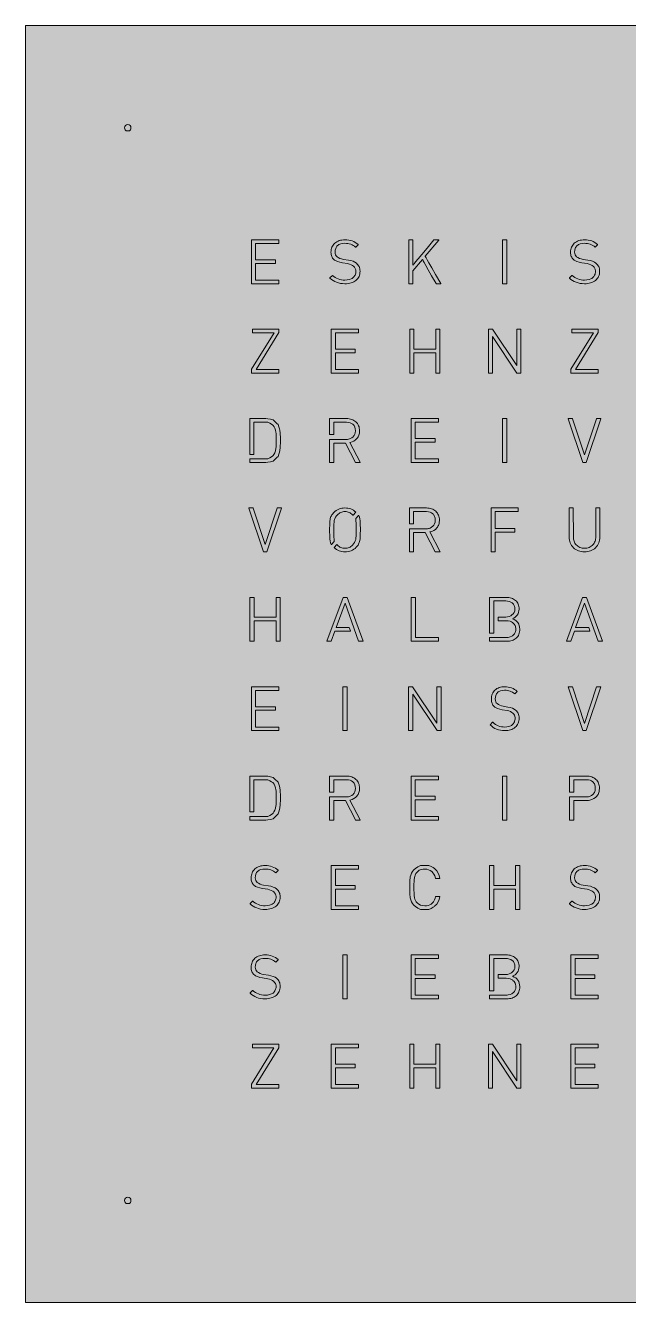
# Model space of a CAD drawing. Header units: inches. Extents: x 0 to 500, y -500 to 0.
# Drawn here: x 0 to 235.9, y -500 to 0 of the extents above; entities that cross this region are included whole.
import ezdxf

# ---------------------------------------------------------------- set-up
doc = ezdxf.new("R2010")
doc.units = ezdxf.units.IN
doc.header["$MEASUREMENT"] = 0
doc.layers.add('Ebene 1', color=7, linetype='Continuous')

msp = doc.modelspace()

# ---------------------------------------------------------------- hatches: boundary and pattern name
at = {"layer": 'Ebene 1'}
h = msp.add_hatch(color=38, dxfattribs=at)
h.dxf.hatch_style = 2
h.paths.add_polyline_path([(0, -500), (500, -500), (500, 0), (0, 0)])

# ---------------------------------------------------------------- linework, layer by layer
at = {"layer": 'Ebene 1', "lineweight": 0}
for points in [[(0, -500), (500, -500), (500, 0), (0, 0), (0, -500)], [(99.04, -101.1), (88.46, -101.1), (88.41, -101.05), (88.41, -83.95), (88.46, -83.9), (99.04, -83.9), (99.09, -83.95), (99.09, -85.27), (99.04, -85.33), (90.03, -85.33), (90.03, -91.66), (90.09, -91.71), (97.73, -91.71), (97.78, -91.77), (97.78, -93.09), (97.73, -93.14), (90.09, -93.14), (90.03, -93.2), (90.03, -99.62), (90.09, -99.67), (99.04, -99.67), (99.09, -99.72), (99.09, -101.05), (99.04, -101.1)], [(130.91, -96.22), (130.88, -96.77), (130.81, -97.29), (130.68, -97.77), (130.5, -98.23), (130.28, -98.67), (130, -99.07), (129.67, -99.44), (129.29, -99.78), (128.87, -100.09), (128.41, -100.36), (127.92, -100.59), (127.4, -100.77), (126.84, -100.92), (126.25, -101.02), (125.62, -101.08), (124.96, -101.1), (124.09, -101.07), (123.25, -100.96), (122.46, -100.79), (121.7, -100.54), (120.99, -100.23), (120.32, -99.84), (119.69, -99.39), (119.11, -98.87), (119.09, -98.83), (119.11, -98.79), (120.07, -97.82), (120.15, -97.82), (120.64, -98.26), (121.18, -98.63), (121.75, -98.95), (122.36, -99.21), (122.99, -99.41), (123.65, -99.56), (124.32, -99.64), (125.01, -99.67), (125.92, -99.62), (126.75, -99.46), (127.48, -99.2), (127.8, -99.02), (128.09, -98.83), (128.35, -98.59), (128.58, -98.33), (128.79, -98.03), (128.96, -97.71), (129.1, -97.37), (129.2, -97.01), (129.26, -96.64), (129.29, -96.27), (129.27, -95.93), (129.22, -95.62), (129.14, -95.34), (129.03, -95.09), (128.73, -94.65), (128.36, -94.26), (127.95, -93.96), (127.42, -93.66), (126.76, -93.4), (126, -93.23), (124, -92.91), (122.95, -92.7), (122.04, -92.42), (121.27, -92.06), (120.94, -91.85), (120.65, -91.61), (120.38, -91.35), (120.16, -91.07), (119.97, -90.75), (119.81, -90.41), (119.69, -90.04), (119.6, -89.65), (119.55, -89.22), (119.53, -88.76), (119.55, -88.22), (119.62, -87.71), (119.74, -87.23), (119.9, -86.77), (120.11, -86.35), (120.36, -85.95), (120.67, -85.57), (121.01, -85.23), (121.4, -84.92), (121.82, -84.65), (122.28, -84.42), (122.76, -84.23), (123.28, -84.09), (123.83, -83.98), (124.42, -83.92), (125.04, -83.9), (125.77, -83.93), (126.48, -84.01), (127.15, -84.16), (127.8, -84.36), (128.42, -84.62), (129.02, -84.94), (129.58, -85.31), (130.12, -85.75), (130.13, -85.78), (130.12, -85.82), (129.22, -86.72), (129.15, -86.72), (128.73, -86.38), (128.26, -86.09), (127.77, -85.84), (127.24, -85.64), (126.7, -85.48), (126.13, -85.37), (125.55, -85.3), (124.96, -85.28), (124.13, -85.33), (123.35, -85.5), (122.99, -85.62), (122.66, -85.77), (122.36, -85.95), (122.09, -86.15), (121.87, -86.39), (121.67, -86.65), (121.5, -86.95), (121.37, -87.27), (121.19, -87.96), (121.13, -88.68), (121.18, -89.27), (121.33, -89.76), (121.58, -90.17), (121.92, -90.53), (122.4, -90.86), (123, -91.16), (123.69, -91.4), (124.43, -91.57), (126.32, -91.86), (127.3, -92.05), (128.15, -92.32), (128.87, -92.66), (129.46, -93.06), (129.8, -93.38), (130.09, -93.7), (130.34, -94.04), (130.54, -94.41), (130.7, -94.8), (130.82, -95.23), (130.88, -95.7), (130.91, -96.22)], [(188.26, -101.1), (186.74, -101.1), (186.69, -101.05), (186.69, -83.95), (186.74, -83.9), (188.26, -83.9), (188.31, -83.95), (188.31, -101.05), (188.26, -101.1)], [(224.66, -96.22), (224.63, -96.77), (224.56, -97.29), (224.43, -97.77), (224.25, -98.23), (224.03, -98.67), (223.75, -99.07), (223.42, -99.44), (223.04, -99.78), (222.62, -100.09), (222.16, -100.36), (221.67, -100.59), (221.15, -100.77), (220.59, -100.92), (220, -101.02), (219.37, -101.08), (218.71, -101.1), (217.84, -101.07), (217, -100.96), (216.21, -100.79), (215.45, -100.54), (214.74, -100.23), (214.07, -99.84), (213.44, -99.39), (212.86, -98.87), (212.84, -98.83), (212.86, -98.79), (213.82, -97.82), (213.9, -97.82), (214.39, -98.26), (214.93, -98.63), (215.5, -98.95), (216.11, -99.21), (216.74, -99.41), (217.4, -99.56), (218.07, -99.64), (218.76, -99.67), (219.67, -99.62), (220.5, -99.46), (221.23, -99.2), (221.55, -99.02), (221.84, -98.83), (222.1, -98.59), (222.33, -98.33), (222.54, -98.03), (222.71, -97.71), (222.85, -97.37), (222.95, -97.01), (223.01, -96.64), (223.04, -96.27), (223.02, -95.93), (222.97, -95.62), (222.89, -95.34), (222.78, -95.09), (222.48, -94.65), (222.11, -94.26), (221.7, -93.96), (221.16, -93.66), (220.51, -93.4), (219.75, -93.23), (217.75, -92.91), (216.7, -92.7), (215.79, -92.42), (215.02, -92.06), (214.69, -91.85), (214.4, -91.61), (214.13, -91.35), (213.91, -91.07), (213.72, -90.75), (213.56, -90.41), (213.44, -90.04), (213.35, -89.65), (213.3, -89.22), (213.28, -88.76), (213.3, -88.22), (213.37, -87.71), (213.49, -87.23), (213.65, -86.77), (213.86, -86.35), (214.11, -85.95), (214.42, -85.57), (214.76, -85.23), (215.15, -84.92), (215.57, -84.65), (216.03, -84.42), (216.51, -84.23), (217.03, -84.09), (217.58, -83.98), (218.17, -83.92), (218.79, -83.9), (219.52, -83.93), (220.23, -84.01), (220.9, -84.16), (221.55, -84.36), (222.17, -84.62), (222.76, -84.94), (223.33, -85.31), (223.87, -85.75), (223.88, -85.78), (223.87, -85.82), (222.97, -86.72), (222.9, -86.72), (222.48, -86.38), (222.01, -86.09), (221.52, -85.84), (220.99, -85.64), (220.45, -85.48), (219.88, -85.37), (219.3, -85.3), (218.71, -85.28), (217.88, -85.33), (217.1, -85.5), (216.74, -85.62), (216.4, -85.77), (216.11, -85.95), (215.84, -86.15), (215.62, -86.39), (215.42, -86.65), (215.25, -86.95), (215.12, -87.27), (214.94, -87.96), (214.88, -88.68), (214.93, -89.27), (215.08, -89.76), (215.33, -90.17), (215.67, -90.53), (216.15, -90.86), (216.75, -91.16), (217.44, -91.4), (218.18, -91.57), (220.07, -91.86), (221.05, -92.05), (221.9, -92.32), (222.62, -92.66), (223.21, -93.06), (223.55, -93.38), (223.84, -93.7), (224.09, -94.04), (224.29, -94.41), (224.45, -94.8), (224.57, -95.23), (224.63, -95.7), (224.66, -96.22)], [(99.04, -136.1), (88.46, -136.1), (88.41, -136.05), (88.41, -134.59), (88.42, -134.56), (97.23, -120.33), (88.8, -120.33), (88.75, -120.27), (88.75, -118.95), (88.8, -118.9), (99.04, -118.9), (99.09, -118.95), (99.09, -120.22), (99.08, -120.24), (90.2, -134.67), (99.04, -134.67), (99.09, -134.72), (99.09, -136.05), (99.04, -136.1)], [(130.29, -136.1), (119.71, -136.1), (119.66, -136.05), (119.66, -118.95), (119.71, -118.9), (130.29, -118.9), (130.34, -118.95), (130.34, -120.28), (130.29, -120.33), (121.28, -120.33), (121.28, -126.66), (121.34, -126.71), (128.98, -126.71), (129.03, -126.77), (129.03, -128.09), (128.98, -128.14), (121.34, -128.14), (121.28, -128.2), (121.28, -134.62), (121.34, -134.67), (130.29, -134.67), (130.34, -134.73), (130.34, -136.05), (130.29, -136.1)], [(162.12, -136.1), (160.6, -136.1), (160.55, -136.05), (160.55, -128.14), (151.95, -128.14), (151.95, -136.05), (151.9, -136.1), (150.38, -136.1), (150.33, -136.05), (150.33, -118.95), (150.38, -118.9), (151.9, -118.9), (151.95, -118.95), (151.95, -126.71), (160.55, -126.71), (160.55, -118.95), (160.6, -118.9), (162.12, -118.9), (162.17, -118.95), (162.17, -136.05), (162.12, -136.1)], [(193.8, -136.1), (192.36, -136.1), (192.31, -136.08), (182.77, -121.77), (182.77, -136.05), (182.71, -136.1), (181.2, -136.1), (181.15, -136.05), (181.15, -118.95), (181.2, -118.9), (182.64, -118.9), (182.69, -118.92), (192.23, -133.18), (192.23, -118.95), (192.28, -118.9), (193.8, -118.9), (193.85, -118.95), (193.85, -136.05), (193.8, -136.1)], [(224.04, -136.1), (213.46, -136.1), (213.41, -136.05), (213.41, -134.59), (213.42, -134.56), (222.23, -120.33), (213.8, -120.33), (213.75, -120.27), (213.75, -118.95), (213.8, -118.9), (224.04, -118.9), (224.09, -118.95), (224.09, -120.22), (224.08, -120.24), (215.2, -134.67), (224.04, -134.67), (224.09, -134.72), (224.09, -136.05), (224.04, -136.1)], [(130.95, -171.1), (129.13, -171.1), (129.08, -171.07), (125.2, -163.49), (125.15, -163.47), (120.68, -163.47), (120.63, -163.52), (120.63, -171.05), (120.57, -171.1), (119.06, -171.1), (119, -171.05), (119, -162.11), (119.06, -162.06), (125.65, -162.06), (126.03, -162.04), (126.39, -161.98), (126.73, -161.88), (127.06, -161.75), (127.64, -161.43), (128.15, -161.04), (128.36, -160.82), (128.55, -160.59), (128.71, -160.33), (128.84, -160.05), (129.02, -159.42), (129.08, -158.71), (129.02, -157.96), (128.84, -157.25), (128.71, -156.93), (128.55, -156.64), (128.35, -156.37), (128.13, -156.15), (127.62, -155.79), (127.04, -155.53), (126.38, -155.38), (125.65, -155.33), (120.68, -155.33), (120.63, -155.38), (120.63, -160.08), (120.57, -160.14), (119.06, -160.14), (119, -160.08), (119, -153.95), (119.06, -153.9), (125.6, -153.9), (126.15, -153.92), (126.68, -153.98), (127.18, -154.08), (127.66, -154.22), (128.1, -154.4), (128.52, -154.63), (128.92, -154.89), (129.28, -155.19), (129.62, -155.53), (129.9, -155.89), (130.15, -156.29), (130.34, -156.71), (130.5, -157.16), (130.61, -157.64), (130.68, -158.15), (130.7, -158.68), (130.63, -159.56), (130.55, -159.97), (130.44, -160.36), (130.3, -160.73), (130.13, -161.08), (129.92, -161.41), (129.68, -161.73), (129.13, -162.28), (128.49, -162.72), (127.77, -163.06), (126.95, -163.3), (130.99, -171.02), (130.99, -171.07), (130.95, -171.1)], [(161.54, -171.1), (150.96, -171.1), (150.91, -171.05), (150.91, -153.95), (150.96, -153.9), (161.54, -153.9), (161.59, -153.95), (161.59, -155.27), (161.54, -155.33), (152.53, -155.33), (152.53, -161.66), (152.59, -161.71), (160.23, -161.71), (160.28, -161.77), (160.28, -163.09), (160.23, -163.14), (152.59, -163.14), (152.53, -163.2), (152.53, -169.62), (152.59, -169.67), (161.54, -169.67), (161.59, -169.73), (161.59, -171.05), (161.54, -171.1)], [(188.26, -171.1), (186.74, -171.1), (186.69, -171.05), (186.69, -153.95), (186.74, -153.9), (188.26, -153.9), (188.31, -153.95), (188.31, -171.05), (188.26, -171.1)], [(225.13, -153.97), (219.4, -171.06), (219.35, -171.1), (218.15, -171.1), (218.1, -171.06), (212.37, -153.97), (212.38, -153.92), (212.42, -153.9), (214.03, -153.9), (214.08, -153.94), (218.75, -168.14), (223.42, -153.94), (223.47, -153.9), (225.08, -153.9), (225.12, -153.92), (225.13, -153.97)], [(100.13, -188.97), (94.4, -206.06), (94.35, -206.1), (93.15, -206.1), (93.1, -206.06), (87.37, -188.97), (87.38, -188.92), (87.42, -188.9), (89.03, -188.9), (89.08, -188.94), (93.75, -203.24), (98.42, -188.94), (98.47, -188.9), (100.08, -188.9), (100.12, -188.92), (100.13, -188.97)], [(119.62, -203.15), (119.66, -203.18), (119.71, -203.17), (120.78, -201.97), (120.79, -201.92), (120.71, -201.21), (120.65, -200.21), (120.61, -197.64), (120.65, -195.26), (120.71, -194.41), (120.8, -193.78), (120.88, -193.47), (120.98, -193.17), (121.28, -192.57), (121.64, -192.02), (122.03, -191.56), (122.34, -191.27), (122.67, -191.02), (123.01, -190.81), (123.37, -190.64), (123.75, -190.5), (124.15, -190.4), (124.57, -190.35), (125, -190.33), (125.43, -190.35), (125.85, -190.4), (126.24, -190.5), (126.62, -190.64), (126.99, -190.81), (127.33, -191.02), (127.66, -191.27), (127.97, -191.56), (128.14, -191.74), (128.18, -191.76), (128.22, -191.74), (129.23, -190.6), (129.23, -190.52), (128.78, -190.14), (128.3, -189.81), (127.81, -189.53), (127.29, -189.3), (126.74, -189.13), (126.18, -189), (125.6, -188.92), (125, -188.9), (124.36, -188.93), (123.75, -189.01), (123.16, -189.15), (122.6, -189.35), (122.06, -189.6), (121.55, -189.91), (121.06, -190.27), (120.6, -190.69), (120.1, -191.27), (119.88, -191.59), (119.69, -191.92), (119.52, -192.26), (119.38, -192.62), (119.27, -193), (119.18, -193.39), (119.09, -194.07), (119.03, -195), (118.98, -197.64), (119.03, -200.25), (119.09, -201.16), (119.18, -201.82), (119.35, -202.5), (119.62, -203.15)], [(162.2, -206.1), (160.38, -206.1), (160.33, -206.07), (156.45, -198.5), (156.4, -198.47), (151.93, -198.47), (151.88, -198.52), (151.88, -206.05), (151.82, -206.1), (150.31, -206.1), (150.25, -206.05), (150.25, -197.11), (150.31, -197.06), (156.89, -197.06), (157.28, -197.04), (157.64, -196.98), (157.98, -196.88), (158.31, -196.75), (158.89, -196.43), (159.4, -196.04), (159.61, -195.82), (159.8, -195.59), (159.96, -195.33), (160.09, -195.05), (160.27, -194.42), (160.33, -193.71), (160.27, -192.96), (160.09, -192.25), (159.96, -191.93), (159.79, -191.64), (159.6, -191.37), (159.38, -191.15), (158.87, -190.79), (158.29, -190.53), (157.63, -190.38), (156.89, -190.33), (151.93, -190.33), (151.88, -190.38), (151.88, -195.08), (151.82, -195.14), (150.31, -195.14), (150.25, -195.08), (150.25, -188.95), (150.31, -188.9), (156.85, -188.9), (157.4, -188.92), (157.93, -188.98), (158.43, -189.08), (158.91, -189.22), (159.35, -189.4), (159.77, -189.63), (160.17, -189.89), (160.53, -190.19), (160.87, -190.53), (161.15, -190.89), (161.4, -191.29), (161.59, -191.71), (161.75, -192.16), (161.86, -192.64), (161.93, -193.15), (161.95, -193.68), (161.88, -194.56), (161.8, -194.97), (161.69, -195.36), (161.55, -195.73), (161.38, -196.08), (161.17, -196.41), (160.93, -196.73), (160.38, -197.28), (159.74, -197.72), (159.02, -198.06), (158.2, -198.3), (162.24, -206.02), (162.24, -206.07), (162.2, -206.1)], [(192.79, -190.33), (183.78, -190.33), (183.78, -196.98), (191.48, -196.98), (191.53, -197.03), (191.53, -198.35), (191.48, -198.41), (183.78, -198.41), (183.78, -206.05), (183.73, -206.1), (182.21, -206.1), (182.16, -206.05), (182.16, -188.95), (182.21, -188.9), (192.79, -188.9), (192.84, -188.95), (192.84, -190.27), (192.79, -190.33)], [(224.76, -200.28), (224.73, -200.9), (224.65, -201.5), (224.52, -202.07), (224.33, -202.61), (224.09, -203.12), (223.8, -203.6), (223.46, -204.05), (223.06, -204.47), (222.62, -204.85), (222.15, -205.18), (221.65, -205.46), (221.13, -205.69), (220.57, -205.87), (219.99, -206), (219.38, -206.07), (218.74, -206.1), (218.11, -206.07), (217.5, -206), (216.92, -205.87), (216.36, -205.69), (215.84, -205.46), (215.35, -205.18), (214.88, -204.85), (214.44, -204.47), (214.05, -204.05), (213.7, -203.6), (213.41, -203.12), (213.18, -202.61), (212.99, -202.07), (212.86, -201.5), (212.78, -200.9), (212.75, -200.28), (212.74, -188.95), (212.76, -188.92), (212.79, -188.9), (214.31, -188.9), (214.36, -188.95), (214.37, -200.13), (214.39, -200.62), (214.45, -201.08), (214.53, -201.53), (214.66, -201.95), (214.82, -202.35), (215.01, -202.72), (215.24, -203.07), (215.51, -203.38), (215.81, -203.66), (216.16, -203.92), (216.53, -204.14), (216.94, -204.32), (217.37, -204.47), (217.81, -204.58), (218.28, -204.65), (218.74, -204.67), (219.21, -204.65), (219.67, -204.58), (220.12, -204.47), (220.55, -204.32), (220.96, -204.14), (221.34, -203.92), (221.68, -203.66), (221.99, -203.38), (222.26, -203.07), (222.49, -202.72), (222.69, -202.35), (222.85, -201.95), (222.98, -201.53), (223.07, -201.08), (223.12, -200.62), (223.14, -200.13), (223.13, -188.95), (223.14, -188.92), (223.18, -188.9), (224.69, -188.9), (224.75, -188.95), (224.76, -200.28)], [(131.02, -197.64), (131, -199.05), (130.97, -200.15), (130.91, -200.98), (130.82, -201.61), (130.73, -202), (130.62, -202.37), (130.48, -202.73), (130.31, -203.08), (130.12, -203.41), (129.9, -203.73), (129.4, -204.31), (128.94, -204.73), (128.45, -205.09), (127.94, -205.4), (127.4, -205.65), (126.84, -205.85), (126.25, -205.99), (125.64, -206.07), (125, -206.1), (124.39, -206.07), (123.81, -206), (123.24, -205.87), (122.69, -205.69), (122.17, -205.46), (121.66, -205.17), (121.19, -204.83), (120.73, -204.44), (121.82, -203.21), (122.03, -203.44), (122.34, -203.73), (122.67, -203.98), (123.01, -204.19), (123.37, -204.36), (123.75, -204.5), (124.15, -204.59), (124.57, -204.65), (125, -204.67), (125.43, -204.65), (125.85, -204.59), (126.24, -204.5), (126.63, -204.36), (126.99, -204.19), (127.33, -203.98), (127.66, -203.73), (127.97, -203.44), (128.36, -202.98), (128.72, -202.43), (129.01, -201.83), (129.12, -201.52), (129.2, -201.22), (129.29, -200.63), (129.35, -199.88), (129.38, -198.9), (129.39, -197.64), (129.35, -194.95), (129.29, -193.84), (129.21, -193.09), (129.22, -193.04), (130.29, -191.83), (130.34, -191.82), (130.38, -191.84), (130.64, -192.49), (130.82, -193.18), (130.91, -193.89), (130.97, -194.89), (131.02, -197.64)], [(99.62, -241.1), (98.1, -241.1), (98.05, -241.05), (98.05, -233.14), (89.45, -233.14), (89.45, -241.05), (89.4, -241.1), (87.88, -241.1), (87.83, -241.05), (87.83, -223.95), (87.88, -223.9), (89.4, -223.9), (89.45, -223.95), (89.45, -231.71), (98.05, -231.71), (98.05, -223.95), (98.1, -223.9), (99.62, -223.9), (99.67, -223.95), (99.67, -241.05), (99.62, -241.1)], [(132.01, -241.1), (130.38, -241.1), (130.33, -241.06), (125.02, -226.21), (121.53, -235.72), (126.64, -235.72), (126.69, -235.75), (127.1, -237.03), (127.09, -237.08), (127.05, -237.1), (121.07, -237.1), (121.02, -237.14), (119.66, -241.06), (119.61, -241.1), (117.99, -241.1), (117.94, -241.08), (117.94, -241.03), (124.23, -223.93), (124.28, -223.9), (125.75, -223.9), (125.8, -223.93), (132.06, -241.03), (132.06, -241.08), (132.01, -241.1)], [(161.51, -241.1), (150.99, -241.1), (150.93, -241.05), (150.93, -223.95), (150.99, -223.9), (152.5, -223.9), (152.56, -223.95), (152.56, -239.67), (161.51, -239.67), (161.56, -239.72), (161.56, -241.05), (161.51, -241.1)], [(193.41, -236.34), (193.38, -236.9), (193.32, -237.42), (193.21, -237.91), (193.06, -238.37), (192.86, -238.79), (192.63, -239.19), (192.34, -239.54), (192.02, -239.87), (191.66, -240.16), (191.26, -240.41), (190.84, -240.62), (190.39, -240.79), (189.91, -240.93), (189.4, -241.02), (188.86, -241.08), (188.28, -241.1), (181.65, -241.1), (181.59, -241.05), (181.59, -239.72), (181.61, -239.69), (181.65, -239.67), (188.12, -239.67), (188.51, -239.65), (188.9, -239.6), (189.65, -239.4), (190.31, -239.1), (190.6, -238.91), (190.85, -238.71), (191.28, -238.22), (191.61, -237.65), (191.73, -237.33), (191.82, -237), (191.87, -236.65), (191.89, -236.29), (191.87, -235.93), (191.8, -235.59), (191.69, -235.26), (191.55, -234.94), (191.19, -234.37), (190.75, -233.89), (190.5, -233.69), (190.22, -233.52), (189.6, -233.26), (188.89, -233.1), (188.12, -233.05), (184.99, -233.05), (184.93, -232.99), (184.93, -231.67), (184.99, -231.62), (187.92, -231.62), (188.64, -231.55), (189.28, -231.37), (189.86, -231.1), (190.36, -230.75), (190.81, -230.32), (191.18, -229.81), (191.32, -229.52), (191.43, -229.21), (191.49, -228.87), (191.52, -228.51), (191.5, -228.15), (191.44, -227.79), (191.35, -227.44), (191.23, -227.11), (191.08, -226.81), (190.9, -226.53), (190.7, -226.28), (190.48, -226.08), (189.96, -225.75), (189.35, -225.52), (188.66, -225.37), (187.92, -225.33), (183.22, -225.33), (183.22, -237.88), (183.2, -237.91), (183.16, -237.93), (181.65, -237.93), (181.59, -237.88), (181.59, -223.95), (181.65, -223.9), (188.07, -223.9), (188.62, -223.92), (189.15, -223.98), (189.65, -224.07), (190.12, -224.21), (190.57, -224.38), (190.98, -224.59), (191.38, -224.84), (191.74, -225.13), (192.07, -225.45), (192.35, -225.8), (192.59, -226.18), (192.79, -226.59), (192.94, -227.02), (193.05, -227.48), (193.12, -227.97), (193.14, -228.49), (193.1, -229.13), (192.96, -229.74), (192.74, -230.31), (192.43, -230.83), (192.05, -231.3), (191.62, -231.69), (191.13, -232.01), (190.6, -232.25), (190.6, -232.26), (191.26, -232.56), (191.83, -232.91), (192.31, -233.32), (192.7, -233.8), (193.01, -234.34), (193.23, -234.95), (193.36, -235.61), (193.41, -236.34)], [(225.76, -241.1), (224.13, -241.1), (224.08, -241.06), (218.77, -226.21), (215.28, -235.72), (220.39, -235.72), (220.44, -235.75), (220.85, -237.03), (220.84, -237.08), (220.8, -237.1), (214.82, -237.1), (214.77, -237.14), (213.41, -241.06), (213.36, -241.1), (211.74, -241.1), (211.69, -241.08), (211.69, -241.03), (217.98, -223.93), (218.03, -223.9), (219.5, -223.9), (219.55, -223.93), (225.81, -241.03), (225.81, -241.08), (225.76, -241.1)], [(99.03, -276.1), (88.46, -276.1), (88.41, -276.05), (88.41, -258.95), (88.46, -258.9), (99.03, -258.9), (99.09, -258.95), (99.09, -260.27), (99.03, -260.33), (90.03, -260.33), (90.03, -266.66), (90.09, -266.71), (97.73, -266.71), (97.78, -266.77), (97.78, -268.09), (97.73, -268.14), (90.09, -268.14), (90.03, -268.2), (90.03, -274.62), (90.09, -274.67), (99.03, -274.67), (99.09, -274.73), (99.09, -276.05), (99.03, -276.1)], [(125.76, -276.1), (124.24, -276.1), (124.19, -276.05), (124.19, -258.95), (124.24, -258.9), (125.76, -258.9), (125.81, -258.95), (125.81, -276.05), (125.76, -276.1)], [(162.55, -276.1), (161.11, -276.1), (161.06, -276.08), (151.52, -261.77), (151.52, -276.05), (151.46, -276.1), (149.95, -276.1), (149.9, -276.05), (149.9, -258.95), (149.95, -258.9), (151.39, -258.9), (151.44, -258.92), (160.98, -273.18), (160.98, -258.95), (161.03, -258.9), (162.55, -258.9), (162.6, -258.95), (162.6, -276.05), (162.55, -276.1)], [(193.14, -271.22), (193.11, -271.77), (193.04, -272.29), (192.92, -272.77), (192.75, -273.23), (192.53, -273.67), (192.27, -274.07), (191.95, -274.44), (191.59, -274.78), (191.19, -275.09), (190.75, -275.36), (190.29, -275.59), (189.79, -275.77), (189.26, -275.92), (188.69, -276.02), (188.1, -276.08), (187.47, -276.1), (186.63, -276.07), (185.83, -275.96), (185.07, -275.79), (184.36, -275.54), (183.68, -275.23), (183.04, -274.84), (182.44, -274.39), (181.88, -273.87), (181.86, -273.83), (181.88, -273.79), (182.8, -272.82), (182.87, -272.82), (183.34, -273.26), (183.85, -273.63), (184.4, -273.95), (184.98, -274.21), (185.58, -274.41), (186.21, -274.56), (186.86, -274.64), (187.51, -274.67), (188.38, -274.62), (189.17, -274.46), (189.87, -274.2), (190.17, -274.02), (190.45, -273.83), (190.7, -273.6), (190.92, -273.33), (191.11, -273.03), (191.28, -272.71), (191.41, -272.37), (191.51, -272.01), (191.57, -271.64), (191.59, -271.27), (191.57, -270.93), (191.52, -270.62), (191.45, -270.34), (191.34, -270.09), (191.06, -269.65), (190.7, -269.26), (190.32, -268.96), (189.8, -268.66), (189.18, -268.4), (188.46, -268.23), (186.54, -267.91), (185.55, -267.7), (184.68, -267.42), (183.95, -267.06), (183.63, -266.85), (183.35, -266.61), (183.1, -266.35), (182.88, -266.07), (182.7, -265.75), (182.55, -265.41), (182.43, -265.04), (182.35, -264.65), (182.3, -264.22), (182.28, -263.76), (182.3, -263.22), (182.37, -262.71), (182.48, -262.23), (182.63, -261.77), (182.83, -261.35), (183.08, -260.95), (183.37, -260.57), (183.7, -260.23), (184.07, -259.92), (184.47, -259.65), (184.9, -259.42), (185.37, -259.23), (185.86, -259.09), (186.39, -258.98), (186.95, -258.92), (187.54, -258.9), (188.23, -258.93), (188.91, -259.02), (189.55, -259.16), (190.17, -259.36), (190.76, -259.62), (191.33, -259.94), (191.87, -260.31), (192.38, -260.75), (192.4, -260.78), (192.38, -260.82), (191.53, -261.72), (191.46, -261.72), (191.06, -261.38), (190.61, -261.09), (190.14, -260.84), (189.64, -260.64), (189.12, -260.48), (188.58, -260.37), (188.03, -260.3), (187.47, -260.28), (186.67, -260.33), (185.92, -260.5), (185.58, -260.62), (185.26, -260.77), (184.98, -260.95), (184.73, -261.15), (184.51, -261.39), (184.32, -261.65), (184.17, -261.95), (184.04, -262.27), (183.86, -262.96), (183.8, -263.68), (183.85, -264.27), (183.99, -264.76), (184.23, -265.17), (184.57, -265.53), (185.02, -265.86), (185.59, -266.16), (186.25, -266.4), (186.96, -266.57), (188.76, -266.86), (189.7, -267.05), (190.51, -267.32), (191.19, -267.66), (191.75, -268.06), (192.08, -268.38), (192.36, -268.7), (192.59, -269.04), (192.79, -269.41), (192.94, -269.8), (193.05, -270.23), (193.11, -270.7), (193.14, -271.22)], [(225.13, -258.97), (219.4, -276.06), (219.35, -276.1), (218.15, -276.1), (218.1, -276.06), (212.37, -258.97), (212.38, -258.92), (212.42, -258.9), (214.03, -258.9), (214.08, -258.94), (218.75, -273.24), (223.42, -258.94), (223.47, -258.9), (225.08, -258.9), (225.12, -258.92), (225.13, -258.97)], [(130.95, -311.1), (129.13, -311.1), (129.08, -311.07), (125.2, -303.49), (125.15, -303.47), (120.68, -303.47), (120.63, -303.52), (120.63, -311.05), (120.57, -311.1), (119.06, -311.1), (119, -311.05), (119, -302.11), (119.06, -302.06), (125.65, -302.06), (126.03, -302.04), (126.39, -301.98), (126.73, -301.88), (127.06, -301.75), (127.64, -301.43), (128.15, -301.04), (128.36, -300.82), (128.55, -300.59), (128.71, -300.33), (128.84, -300.05), (129.02, -299.42), (129.08, -298.71), (129.02, -297.96), (128.84, -297.25), (128.71, -296.93), (128.55, -296.64), (128.35, -296.37), (128.13, -296.15), (127.62, -295.79), (127.04, -295.53), (126.38, -295.38), (125.65, -295.33), (120.68, -295.33), (120.63, -295.38), (120.63, -300.08), (120.57, -300.14), (119.06, -300.14), (119, -300.08), (119, -293.95), (119.06, -293.9), (125.6, -293.9), (126.15, -293.92), (126.68, -293.98), (127.18, -294.08), (127.66, -294.22), (128.1, -294.4), (128.52, -294.63), (128.92, -294.89), (129.28, -295.19), (129.62, -295.53), (129.9, -295.89), (130.15, -296.29), (130.34, -296.71), (130.5, -297.16), (130.61, -297.64), (130.68, -298.15), (130.7, -298.68), (130.63, -299.56), (130.55, -299.97), (130.44, -300.36), (130.3, -300.73), (130.13, -301.08), (129.92, -301.41), (129.68, -301.73), (129.13, -302.28), (128.49, -302.72), (127.77, -303.06), (126.95, -303.3), (130.99, -311.02), (130.99, -311.07), (130.95, -311.1)], [(161.54, -311.1), (150.96, -311.1), (150.91, -311.05), (150.91, -293.95), (150.96, -293.9), (161.54, -293.9), (161.59, -293.95), (161.59, -295.27), (161.54, -295.33), (152.53, -295.33), (152.53, -301.66), (152.59, -301.71), (160.23, -301.71), (160.28, -301.77), (160.28, -303.09), (160.23, -303.14), (152.59, -303.14), (152.53, -303.2), (152.53, -309.62), (152.59, -309.67), (161.54, -309.67), (161.59, -309.73), (161.59, -311.05), (161.54, -311.1)], [(188.26, -311.1), (186.74, -311.1), (186.69, -311.05), (186.69, -293.95), (186.74, -293.9), (188.26, -293.9), (188.31, -293.95), (188.31, -311.05), (188.26, -311.1)], [(220.85, -303.3), (220.26, -303.4), (219.7, -303.45), (219.05, -303.47), (214.58, -303.47), (214.53, -303.52), (214.53, -311.05), (214.47, -311.1), (212.96, -311.1), (212.9, -311.05), (212.9, -302.12), (212.96, -302.06), (219.54, -302.06), (219.93, -302.04), (220.29, -301.98), (220.63, -301.88), (220.95, -301.75), (221.54, -301.43), (222.04, -301.04), (222.26, -300.83), (222.45, -300.59), (222.61, -300.33), (222.74, -300.05), (222.92, -299.42), (222.97, -298.71), (222.92, -297.96), (222.74, -297.25), (222.61, -296.93), (222.44, -296.64), (222.25, -296.38), (222.03, -296.15), (221.52, -295.79), (220.94, -295.53), (220.28, -295.38), (219.54, -295.33), (214.58, -295.33), (214.53, -295.38), (214.53, -300.08), (214.47, -300.14), (212.96, -300.14), (212.9, -300.08), (212.9, -293.95), (212.96, -293.9), (219.5, -293.9), (220.05, -293.92), (220.58, -293.98), (221.08, -294.08), (221.55, -294.22), (222, -294.4), (222.42, -294.63), (222.82, -294.89), (223.18, -295.19), (223.51, -295.53), (223.8, -295.9), (224.04, -296.29), (224.24, -296.71), (224.4, -297.16), (224.51, -297.64), (224.57, -298.15), (224.6, -298.68), (224.53, -299.56), (224.45, -299.97), (224.34, -300.36), (224.2, -300.73), (224.03, -301.08), (223.82, -301.41), (223.58, -301.73), (223.03, -302.28), (222.39, -302.72), (221.67, -303.06), (220.85, -303.3)], [(99.66, -341.22), (99.63, -341.77), (99.56, -342.29), (99.43, -342.77), (99.25, -343.23), (99.03, -343.67), (98.75, -344.07), (98.42, -344.44), (98.04, -344.78), (97.62, -345.09), (97.16, -345.36), (96.67, -345.59), (96.15, -345.77), (95.59, -345.92), (95, -346.02), (94.37, -346.08), (93.71, -346.1), (92.84, -346.07), (92, -345.96), (91.21, -345.79), (90.45, -345.54), (89.74, -345.23), (89.07, -344.84), (88.44, -344.39), (87.86, -343.87), (87.84, -343.83), (87.86, -343.79), (88.82, -342.82), (88.9, -342.82), (89.39, -343.26), (89.93, -343.63), (90.5, -343.95), (91.11, -344.21), (91.74, -344.41), (92.4, -344.56), (93.07, -344.64), (93.76, -344.67), (94.67, -344.62), (95.5, -344.46), (96.23, -344.2), (96.55, -344.02), (96.84, -343.83), (97.1, -343.6), (97.33, -343.33), (97.54, -343.03), (97.71, -342.71), (97.85, -342.37), (97.95, -342.01), (98.01, -341.64), (98.04, -341.27), (98.02, -340.93), (97.97, -340.62), (97.89, -340.34), (97.78, -340.09), (97.48, -339.65), (97.11, -339.26), (96.71, -338.96), (96.17, -338.66), (95.51, -338.41), (94.75, -338.23), (92.75, -337.91), (91.7, -337.71), (90.79, -337.43), (90.02, -337.06), (89.69, -336.85), (89.4, -336.61), (89.13, -336.35), (88.91, -336.07), (88.72, -335.75), (88.56, -335.41), (88.44, -335.04), (88.35, -334.65), (88.3, -334.22), (88.28, -333.76), (88.3, -333.22), (88.37, -332.71), (88.49, -332.23), (88.65, -331.77), (88.86, -331.35), (89.11, -330.95), (89.42, -330.57), (89.76, -330.23), (90.15, -329.92), (90.57, -329.65), (91.03, -329.42), (91.51, -329.23), (92.03, -329.09), (92.58, -328.98), (93.17, -328.92), (93.79, -328.9), (94.52, -328.93), (95.23, -329.02), (95.9, -329.16), (96.55, -329.36), (97.17, -329.62), (97.77, -329.94), (98.33, -330.31), (98.87, -330.75), (98.88, -330.78), (98.87, -330.82), (97.97, -331.72), (97.9, -331.72), (97.48, -331.38), (97.01, -331.09), (96.52, -330.84), (96, -330.64), (95.45, -330.48), (94.88, -330.37), (94.3, -330.3), (93.71, -330.28), (92.88, -330.33), (92.1, -330.5), (91.74, -330.62), (91.4, -330.77), (91.11, -330.95), (90.84, -331.15), (90.62, -331.39), (90.42, -331.65), (90.25, -331.95), (90.12, -332.27), (89.94, -332.96), (89.88, -333.68), (89.93, -334.27), (90.08, -334.76), (90.33, -335.17), (90.67, -335.53), (91.15, -335.86), (91.75, -336.16), (92.44, -336.41), (93.18, -336.57), (95.07, -336.86), (96.05, -337.05), (96.9, -337.32), (97.62, -337.66), (98.21, -338.07), (98.55, -338.38), (98.84, -338.7), (99.09, -339.04), (99.29, -339.41), (99.45, -339.8), (99.57, -340.23), (99.63, -340.7), (99.66, -341.22)], [(130.29, -346.1), (119.71, -346.1), (119.66, -346.05), (119.66, -328.95), (119.71, -328.9), (130.29, -328.9), (130.34, -328.95), (130.34, -330.28), (130.29, -330.33), (121.28, -330.33), (121.28, -336.66), (121.34, -336.71), (128.98, -336.71), (129.03, -336.77), (129.03, -338.09), (128.98, -338.14), (121.34, -338.14), (121.28, -338.2), (121.28, -344.62), (121.34, -344.67), (130.29, -344.67), (130.34, -344.73), (130.34, -346.05), (130.29, -346.1)], [(193.37, -346.1), (191.85, -346.1), (191.8, -346.05), (191.8, -338.14), (183.2, -338.14), (183.2, -346.05), (183.15, -346.1), (181.63, -346.1), (181.58, -346.05), (181.58, -328.95), (181.63, -328.9), (183.15, -328.9), (183.2, -328.95), (183.2, -336.71), (191.8, -336.71), (191.8, -328.95), (191.85, -328.9), (193.37, -328.9), (193.42, -328.95), (193.42, -346.05), (193.37, -346.1)], [(224.66, -341.22), (224.63, -341.77), (224.56, -342.29), (224.43, -342.77), (224.25, -343.23), (224.03, -343.67), (223.75, -344.07), (223.42, -344.44), (223.04, -344.78), (222.62, -345.09), (222.16, -345.36), (221.67, -345.59), (221.15, -345.77), (220.59, -345.92), (220, -346.02), (219.37, -346.08), (218.71, -346.1), (217.84, -346.07), (217, -345.96), (216.21, -345.79), (215.45, -345.54), (214.74, -345.23), (214.07, -344.84), (213.44, -344.39), (212.86, -343.87), (212.84, -343.83), (212.86, -343.79), (213.82, -342.82), (213.9, -342.82), (214.39, -343.26), (214.93, -343.63), (215.5, -343.95), (216.11, -344.21), (216.74, -344.41), (217.4, -344.56), (218.07, -344.64), (218.76, -344.67), (219.67, -344.62), (220.5, -344.46), (221.23, -344.2), (221.55, -344.02), (221.84, -343.83), (222.1, -343.6), (222.33, -343.33), (222.54, -343.03), (222.71, -342.71), (222.85, -342.37), (222.95, -342.01), (223.01, -341.64), (223.04, -341.27), (223.02, -340.93), (222.97, -340.62), (222.89, -340.34), (222.78, -340.09), (222.48, -339.65), (222.11, -339.26), (221.7, -338.96), (221.16, -338.66), (220.51, -338.41), (219.75, -338.23), (217.75, -337.91), (216.7, -337.71), (215.79, -337.43), (215.02, -337.06), (214.69, -336.85), (214.4, -336.61), (214.13, -336.35), (213.91, -336.07), (213.72, -335.75), (213.56, -335.41), (213.44, -335.04), (213.35, -334.65), (213.3, -334.22), (213.28, -333.76), (213.3, -333.22), (213.37, -332.71), (213.49, -332.23), (213.65, -331.77), (213.86, -331.35), (214.11, -330.95), (214.42, -330.57), (214.76, -330.23), (215.15, -329.92), (215.57, -329.65), (216.03, -329.42), (216.51, -329.23), (217.03, -329.09), (217.58, -328.98), (218.17, -328.92), (218.79, -328.9), (219.52, -328.93), (220.23, -329.02), (220.9, -329.16), (221.55, -329.36), (222.17, -329.62), (222.76, -329.94), (223.33, -330.31), (223.87, -330.75), (223.88, -330.78), (223.87, -330.82), (222.97, -331.72), (222.9, -331.72), (222.48, -331.38), (222.01, -331.09), (221.52, -330.84), (220.99, -330.64), (220.45, -330.48), (219.88, -330.37), (219.3, -330.3), (218.71, -330.28), (217.88, -330.33), (217.1, -330.5), (216.74, -330.62), (216.4, -330.77), (216.11, -330.95), (215.84, -331.15), (215.62, -331.39), (215.42, -331.65), (215.25, -331.95), (215.12, -332.27), (214.94, -332.96), (214.88, -333.68), (214.93, -334.27), (215.08, -334.76), (215.33, -335.17), (215.67, -335.53), (216.15, -335.86), (216.75, -336.16), (217.44, -336.41), (218.18, -336.57), (220.07, -336.86), (221.05, -337.05), (221.9, -337.32), (222.62, -337.66), (223.21, -338.07), (223.55, -338.38), (223.84, -338.7), (224.09, -339.04), (224.29, -339.41), (224.45, -339.8), (224.57, -340.23), (224.63, -340.7), (224.66, -341.22)], [(99.66, -376.22), (99.63, -376.77), (99.56, -377.29), (99.43, -377.77), (99.25, -378.23), (99.02, -378.66), (98.75, -379.07), (98.42, -379.44), (98.04, -379.78), (97.62, -380.09), (97.16, -380.36), (96.67, -380.59), (96.15, -380.77), (95.59, -380.91), (95, -381.02), (94.37, -381.08), (93.71, -381.1), (92.84, -381.06), (92, -380.96), (91.21, -380.79), (90.45, -380.54), (89.74, -380.23), (89.07, -379.84), (88.44, -379.39), (87.86, -378.87), (87.84, -378.83), (87.86, -378.79), (88.82, -377.82), (88.9, -377.82), (89.39, -378.26), (89.93, -378.63), (90.5, -378.95), (91.11, -379.21), (91.74, -379.41), (92.4, -379.56), (93.07, -379.64), (93.76, -379.67), (94.67, -379.62), (95.5, -379.46), (96.23, -379.2), (96.55, -379.02), (96.84, -378.83), (97.1, -378.59), (97.33, -378.33), (97.54, -378.03), (97.71, -377.71), (97.85, -377.37), (97.95, -377.01), (98.01, -376.64), (98.04, -376.27), (98.02, -375.93), (97.97, -375.62), (97.89, -375.34), (97.78, -375.09), (97.48, -374.65), (97.11, -374.26), (96.7, -373.96), (96.17, -373.66), (95.51, -373.4), (94.75, -373.23), (92.75, -372.91), (91.7, -372.7), (90.79, -372.42), (90.02, -372.06), (89.69, -371.85), (89.4, -371.61), (89.13, -371.35), (88.91, -371.07), (88.72, -370.75), (88.56, -370.41), (88.44, -370.04), (88.35, -369.65), (88.3, -369.22), (88.28, -368.76), (88.3, -368.22), (88.37, -367.71), (88.49, -367.23), (88.65, -366.77), (88.86, -366.35), (89.11, -365.95), (89.42, -365.57), (89.76, -365.23), (90.15, -364.92), (90.57, -364.65), (91.03, -364.42), (91.51, -364.23), (92.03, -364.09), (92.58, -363.98), (93.17, -363.92), (93.79, -363.9), (94.52, -363.93), (95.23, -364.01), (95.9, -364.16), (96.55, -364.36), (97.17, -364.62), (97.77, -364.94), (98.33, -365.31), (98.87, -365.75), (98.88, -365.78), (98.87, -365.82), (97.97, -366.72), (97.9, -366.72), (97.48, -366.38), (97.01, -366.09), (96.52, -365.84), (96, -365.64), (95.45, -365.48), (94.88, -365.37), (94.3, -365.3), (93.71, -365.28), (92.88, -365.33), (92.1, -365.5), (91.74, -365.62), (91.4, -365.77), (91.11, -365.95), (90.84, -366.15), (90.62, -366.39), (90.42, -366.65), (90.25, -366.95), (90.12, -367.27), (89.94, -367.96), (89.88, -368.68), (89.93, -369.27), (90.08, -369.76), (90.33, -370.17), (90.67, -370.53), (91.15, -370.86), (91.75, -371.16), (92.44, -371.4), (93.18, -371.57), (95.07, -371.86), (96.05, -372.05), (96.9, -372.32), (97.62, -372.66), (98.21, -373.06), (98.55, -373.38), (98.84, -373.7), (99.09, -374.04), (99.29, -374.41), (99.45, -374.8), (99.57, -375.23), (99.63, -375.7), (99.66, -376.22)], [(125.76, -381.1), (124.24, -381.1), (124.19, -381.05), (124.19, -363.95), (124.24, -363.9), (125.76, -363.9), (125.81, -363.95), (125.81, -381.05), (125.76, -381.1)], [(161.54, -381.1), (150.96, -381.1), (150.91, -381.05), (150.91, -363.95), (150.96, -363.9), (161.54, -363.9), (161.59, -363.95), (161.59, -365.27), (161.54, -365.33), (152.53, -365.33), (152.53, -371.66), (152.59, -371.71), (160.23, -371.71), (160.28, -371.77), (160.28, -373.09), (160.23, -373.14), (152.59, -373.14), (152.53, -373.19), (152.53, -379.62), (152.59, -379.67), (161.54, -379.67), (161.59, -379.72), (161.59, -381.05), (161.54, -381.1)], [(193.41, -376.34), (193.38, -376.9), (193.32, -377.42), (193.21, -377.91), (193.06, -378.37), (192.86, -378.79), (192.63, -379.19), (192.34, -379.54), (192.02, -379.87), (191.66, -380.16), (191.26, -380.41), (190.84, -380.62), (190.39, -380.79), (189.91, -380.93), (189.4, -381.02), (188.86, -381.08), (188.28, -381.1), (181.65, -381.1), (181.59, -381.05), (181.59, -379.72), (181.61, -379.69), (181.65, -379.67), (188.12, -379.67), (188.51, -379.65), (188.91, -379.6), (189.65, -379.4), (190.31, -379.1), (190.6, -378.91), (190.85, -378.71), (191.28, -378.22), (191.61, -377.65), (191.73, -377.33), (191.82, -377), (191.87, -376.65), (191.89, -376.29), (191.87, -375.93), (191.8, -375.59), (191.69, -375.26), (191.55, -374.94), (191.19, -374.37), (190.75, -373.89), (190.5, -373.69), (190.22, -373.52), (189.6, -373.26), (188.89, -373.1), (188.12, -373.04), (184.99, -373.04), (184.93, -372.99), (184.93, -371.67), (184.99, -371.62), (187.92, -371.62), (188.64, -371.55), (189.28, -371.37), (189.86, -371.1), (190.36, -370.75), (190.81, -370.32), (191.18, -369.81), (191.32, -369.52), (191.43, -369.21), (191.49, -368.87), (191.52, -368.51), (191.5, -368.15), (191.44, -367.79), (191.35, -367.44), (191.23, -367.11), (191.08, -366.81), (190.91, -366.53), (190.7, -366.28), (190.48, -366.08), (189.96, -365.75), (189.35, -365.52), (188.66, -365.37), (187.92, -365.33), (183.22, -365.33), (183.22, -377.88), (183.2, -377.91), (183.16, -377.93), (181.65, -377.93), (181.59, -377.88), (181.59, -363.95), (181.65, -363.9), (188.07, -363.9), (188.62, -363.92), (189.15, -363.98), (189.65, -364.07), (190.12, -364.21), (190.57, -364.38), (190.98, -364.59), (191.38, -364.84), (191.74, -365.13), (192.07, -365.45), (192.35, -365.8), (192.59, -366.18), (192.79, -366.59), (192.94, -367.02), (193.05, -367.48), (193.12, -367.97), (193.14, -368.49), (193.1, -369.13), (192.96, -369.74), (192.74, -370.31), (192.43, -370.83), (192.05, -371.3), (191.62, -371.69), (191.13, -372.01), (190.6, -372.25), (190.6, -372.26), (191.26, -372.56), (191.83, -372.91), (192.31, -373.32), (192.7, -373.8), (193.01, -374.34), (193.23, -374.95), (193.36, -375.61), (193.41, -376.34)], [(224.04, -381.1), (213.46, -381.1), (213.41, -381.05), (213.41, -363.95), (213.46, -363.9), (224.04, -363.9), (224.09, -363.95), (224.09, -365.27), (224.04, -365.33), (215.03, -365.33), (215.03, -371.66), (215.09, -371.71), (222.73, -371.71), (222.78, -371.77), (222.78, -373.09), (222.73, -373.14), (215.09, -373.14), (215.03, -373.19), (215.03, -379.62), (215.09, -379.67), (224.04, -379.67), (224.09, -379.72), (224.09, -381.05), (224.04, -381.1)], [(99.04, -416.1), (88.46, -416.1), (88.41, -416.05), (88.41, -414.59), (88.42, -414.56), (97.22, -400.33), (88.8, -400.33), (88.75, -400.27), (88.75, -398.95), (88.8, -398.9), (99.04, -398.9), (99.09, -398.95), (99.09, -400.22), (99.08, -400.24), (90.2, -414.67), (99.04, -414.67), (99.09, -414.72), (99.09, -416.05), (99.04, -416.1)], [(130.29, -416.1), (119.71, -416.1), (119.66, -416.05), (119.66, -398.95), (119.71, -398.9), (130.29, -398.9), (130.34, -398.95), (130.34, -400.27), (130.29, -400.33), (121.28, -400.33), (121.28, -406.66), (121.34, -406.71), (128.98, -406.71), (129.03, -406.77), (129.03, -408.09), (128.98, -408.14), (121.34, -408.14), (121.28, -408.2), (121.28, -414.62), (121.34, -414.67), (130.29, -414.67), (130.34, -414.73), (130.34, -416.05), (130.29, -416.1)], [(162.12, -416.1), (160.6, -416.1), (160.55, -416.05), (160.55, -408.14), (151.95, -408.14), (151.95, -416.05), (151.9, -416.1), (150.39, -416.1), (150.33, -416.05), (150.33, -398.95), (150.39, -398.9), (151.9, -398.9), (151.95, -398.95), (151.95, -406.71), (160.55, -406.71), (160.55, -398.95), (160.6, -398.9), (162.12, -398.9), (162.17, -398.95), (162.17, -416.05), (162.12, -416.1)], [(193.8, -416.1), (192.36, -416.1), (192.31, -416.08), (182.77, -401.77), (182.77, -416.05), (182.71, -416.1), (181.2, -416.1), (181.15, -416.05), (181.15, -398.95), (181.2, -398.9), (182.64, -398.9), (182.69, -398.92), (192.23, -413.18), (192.23, -398.95), (192.28, -398.9), (193.8, -398.9), (193.85, -398.95), (193.85, -416.05), (193.8, -416.1)], [(224.04, -416.1), (213.46, -416.1), (213.41, -416.05), (213.41, -398.95), (213.46, -398.9), (224.04, -398.9), (224.09, -398.95), (224.09, -400.27), (224.04, -400.33), (215.03, -400.33), (215.03, -406.66), (215.09, -406.71), (222.73, -406.71), (222.78, -406.77), (222.78, -408.09), (222.73, -408.14), (215.09, -408.14), (215.03, -408.2), (215.03, -414.62), (215.09, -414.67), (224.04, -414.67), (224.09, -414.72), (224.09, -416.05), (224.04, -416.1)]]:
    msp.add_lwpolyline(points, dxfattribs=at)
for points, knots in [([(40, -38.75), (40.69, -38.75), (41.25, -39.31), (41.25, -40), (41.25, -40), (41.25, -40.69), (40.69, -41.25), (40, -41.25), (40, -41.25), (39.31, -41.25), (38.75, -40.69), (38.75, -40), (38.75, -40), (38.75, -39.31), (39.31, -38.75), (40, -38.75)], [0, 0, 0, 0, 1, 1, 1, 2, 2, 2, 3, 3, 3, 4, 4, 4, 5, 5, 5, 5]), ([(162.45, -101.1), (162.45, -101.1), (160.72, -101.1), (160.72, -101.1), (160.72, -101.1), (160.7, -101.1), (160.69, -101.09), (160.68, -101.07), (160.68, -101.07), (160.68, -101.07), (155.34, -91.62), (155.34, -91.62), (155.34, -91.62), (155.34, -91.62), (151.61, -96.08), (151.61, -96.08), (151.61, -96.08), (151.61, -96.08), (151.61, -101.05), (151.61, -101.05), (151.61, -101.05), (151.61, -101.08), (151.59, -101.1), (151.56, -101.1), (151.56, -101.1), (151.56, -101.1), (150.04, -101.1), (150.04, -101.1), (150.04, -101.1), (150.01, -101.1), (149.99, -101.08), (149.99, -101.05), (149.99, -101.05), (149.99, -101.05), (149.99, -83.95), (149.99, -83.95), (149.99, -83.95), (149.99, -83.92), (150.01, -83.9), (150.04, -83.9), (150.04, -83.9), (150.04, -83.9), (151.56, -83.9), (151.56, -83.9), (151.56, -83.9), (151.59, -83.9), (151.61, -83.92), (151.61, -83.95), (151.61, -83.95), (151.61, -83.95), (151.61, -93.78), (151.61, -93.78), (151.61, -93.78), (151.61, -93.78), (159.83, -83.92), (159.83, -83.92), (159.83, -83.92), (159.84, -83.91), (159.86, -83.9), (159.87, -83.9), (159.87, -83.9), (159.87, -83.9), (161.68, -83.9), (161.68, -83.9), (161.68, -83.9), (161.7, -83.9), (161.72, -83.91), (161.73, -83.93), (161.73, -83.93), (161.74, -83.95), (161.74, -83.97), (161.72, -83.99), (161.72, -83.99), (161.72, -83.99), (156.39, -90.37), (156.39, -90.37), (156.39, -90.37), (156.39, -90.37), (162.5, -101.02), (162.5, -101.02), (162.5, -101.02), (162.51, -101.04), (162.51, -101.06), (162.5, -101.07), (162.5, -101.07), (162.49, -101.09), (162.47, -101.1), (162.45, -101.1)], [0, 0, 0, 0, 1, 1, 1, 2, 2, 2, 3, 3, 3, 4, 4, 4, 5, 5, 5, 6, 6, 6, 7, 7, 7, 8, 8, 8, 9, 9, 9, 10, 10, 10, 11, 11, 11, 12, 12, 12, 13, 13, 13, 14, 14, 14, 15, 15, 15, 16, 16, 16, 17, 17, 17, 18, 18, 18, 19, 19, 19, 20, 20, 20, 21, 21, 21, 22, 22, 22, 23, 23, 23, 24, 24, 24, 25, 25, 25, 26, 26, 26, 27, 27, 27, 28, 28, 28, 29, 29, 29, 29]), ([(99.72, -162.31), (99.72, -164.11), (99.66, -165.38), (99.55, -166.12), (99.55, -166.12), (99.32, -167.59), (98.81, -168.72), (98.03, -169.51), (98.03, -169.51), (96.96, -170.57), (95.51, -171.1), (93.68, -171.1), (93.68, -171.1), (93.68, -171.1), (87.84, -171.1), (87.84, -171.1), (87.84, -171.1), (87.81, -171.1), (87.78, -171.08), (87.78, -171.05), (87.78, -171.05), (87.78, -171.05), (87.78, -169.72), (87.78, -169.72), (87.78, -169.72), (87.78, -169.69), (87.81, -169.67), (87.84, -169.67), (87.84, -169.67), (87.84, -169.67), (93.36, -169.67), (93.36, -169.67), (93.36, -169.67), (94.81, -169.67), (96.05, -169.25), (96.85, -168.41), (96.85, -168.41), (97.37, -167.88), (97.81, -166.8), (97.97, -165.59), (97.97, -165.59), (98.05, -164.95), (98.09, -163.85), (98.09, -162.31), (98.09, -162.31), (98.09, -160.82), (98.05, -159.79), (97.97, -159.21), (97.97, -159.21), (97.83, -158.15), (97.38, -157.13), (96.85, -156.58), (96.85, -156.58), (96.05, -155.75), (94.81, -155.33), (93.36, -155.33), (93.36, -155.33), (93.36, -155.33), (89.4, -155.33), (89.4, -155.33), (89.4, -155.33), (89.4, -155.33), (89.4, -167.89), (89.4, -167.89), (89.4, -167.89), (89.4, -167.91), (89.38, -167.94), (89.35, -167.94), (89.35, -167.94), (89.35, -167.94), (87.84, -167.94), (87.84, -167.94), (87.84, -167.94), (87.81, -167.94), (87.78, -167.91), (87.78, -167.89), (87.78, -167.89), (87.78, -167.89), (87.78, -153.95), (87.78, -153.95), (87.78, -153.95), (87.78, -153.92), (87.81, -153.9), (87.84, -153.9), (87.84, -153.9), (87.84, -153.9), (93.68, -153.9), (93.68, -153.9), (93.68, -153.9), (95.51, -153.9), (96.96, -154.43), (98.03, -155.49), (98.03, -155.49), (98.81, -156.28), (99.32, -157.35), (99.55, -158.68), (99.55, -158.68), (99.66, -159.38), (99.72, -160.58), (99.72, -162.31)], [0, 0, 0, 0, 1, 1, 1, 2, 2, 2, 3, 3, 3, 4, 4, 4, 5, 5, 5, 6, 6, 6, 7, 7, 7, 8, 8, 8, 9, 9, 9, 10, 10, 10, 11, 11, 11, 12, 12, 12, 13, 13, 13, 14, 14, 14, 15, 15, 15, 16, 16, 16, 17, 17, 17, 18, 18, 18, 19, 19, 19, 20, 20, 20, 21, 21, 21, 22, 22, 22, 23, 23, 23, 24, 24, 24, 25, 25, 25, 26, 26, 26, 27, 27, 27, 28, 28, 28, 29, 29, 29, 30, 30, 30, 31, 31, 31, 32, 32, 32, 33, 33, 33, 33]), ([(99.72, -302.31), (99.72, -304.11), (99.66, -305.38), (99.55, -306.12), (99.55, -306.12), (99.32, -307.59), (98.81, -308.72), (98.03, -309.51), (98.03, -309.51), (96.96, -310.57), (95.51, -311.1), (93.68, -311.1), (93.68, -311.1), (93.68, -311.1), (87.84, -311.1), (87.84, -311.1), (87.84, -311.1), (87.81, -311.1), (87.78, -311.08), (87.78, -311.05), (87.78, -311.05), (87.78, -311.05), (87.78, -309.72), (87.78, -309.72), (87.78, -309.72), (87.78, -309.69), (87.81, -309.67), (87.84, -309.67), (87.84, -309.67), (87.84, -309.67), (93.36, -309.67), (93.36, -309.67), (93.36, -309.67), (94.81, -309.67), (96.05, -309.25), (96.85, -308.41), (96.85, -308.41), (97.37, -307.88), (97.81, -306.8), (97.97, -305.59), (97.97, -305.59), (98.05, -304.95), (98.09, -303.85), (98.09, -302.31), (98.09, -302.31), (98.09, -300.82), (98.05, -299.79), (97.97, -299.21), (97.97, -299.21), (97.83, -298.15), (97.38, -297.13), (96.85, -296.58), (96.85, -296.58), (96.05, -295.75), (94.81, -295.33), (93.36, -295.33), (93.36, -295.33), (93.36, -295.33), (89.4, -295.33), (89.4, -295.33), (89.4, -295.33), (89.4, -295.33), (89.4, -307.89), (89.4, -307.89), (89.4, -307.89), (89.4, -307.91), (89.38, -307.94), (89.35, -307.94), (89.35, -307.94), (89.35, -307.94), (87.84, -307.94), (87.84, -307.94), (87.84, -307.94), (87.81, -307.94), (87.78, -307.91), (87.78, -307.89), (87.78, -307.89), (87.78, -307.89), (87.78, -293.95), (87.78, -293.95), (87.78, -293.95), (87.78, -293.92), (87.81, -293.9), (87.84, -293.9), (87.84, -293.9), (87.84, -293.9), (93.68, -293.9), (93.68, -293.9), (93.68, -293.9), (95.51, -293.9), (96.96, -294.43), (98.03, -295.49), (98.03, -295.49), (98.81, -296.28), (99.32, -297.35), (99.55, -298.68), (99.55, -298.68), (99.66, -299.38), (99.72, -300.58), (99.72, -302.31)], [0, 0, 0, 0, 1, 1, 1, 2, 2, 2, 3, 3, 3, 4, 4, 4, 5, 5, 5, 6, 6, 6, 7, 7, 7, 8, 8, 8, 9, 9, 9, 10, 10, 10, 11, 11, 11, 12, 12, 12, 13, 13, 13, 14, 14, 14, 15, 15, 15, 16, 16, 16, 17, 17, 17, 18, 18, 18, 19, 19, 19, 20, 20, 20, 21, 21, 21, 22, 22, 22, 23, 23, 23, 24, 24, 24, 25, 25, 25, 26, 26, 26, 27, 27, 27, 28, 28, 28, 29, 29, 29, 30, 30, 30, 31, 31, 31, 32, 32, 32, 33, 33, 33, 33]), ([(162.13, -341.04), (161.85, -342.61), (161.28, -343.84), (160.22, -344.74), (160.22, -344.74), (159.14, -345.65), (157.83, -346.1), (156.28, -346.1), (156.28, -346.1), (154.54, -346.1), (153.07, -345.5), (151.88, -344.31), (151.88, -344.31), (151.14, -343.57), (150.77, -342.67), (150.56, -341.61), (150.56, -341.61), (150.43, -340.88), (150.37, -339.61), (150.37, -337.5), (150.37, -337.5), (150.37, -335.39), (150.43, -334.12), (150.56, -333.39), (150.56, -333.39), (150.77, -332.33), (151.14, -331.43), (151.88, -330.69), (151.88, -330.69), (153.07, -329.5), (154.54, -328.9), (156.28, -328.9), (156.28, -328.9), (157.84, -328.9), (159.15, -329.35), (160.22, -330.25), (160.22, -330.25), (161.27, -331.14), (161.83, -332.38), (162.13, -333.96), (162.13, -333.96), (162.13, -333.97), (162.13, -333.99), (162.12, -334), (162.12, -334), (162.11, -334.01), (162.09, -334.02), (162.07, -334.02), (162.07, -334.02), (162.07, -334.02), (160.51, -334.02), (160.51, -334.02), (160.51, -334.02), (160.49, -334.02), (160.47, -334), (160.46, -333.98), (160.46, -333.98), (160.23, -332.93), (159.66, -331.89), (158.95, -331.27), (158.95, -331.27), (158.23, -330.64), (157.34, -330.33), (156.28, -330.33), (156.28, -330.33), (155.09, -330.33), (153.99, -330.73), (153.2, -331.54), (153.2, -331.54), (152.68, -332.07), (152.34, -332.95), (152.19, -333.76), (152.19, -333.76), (152.05, -334.46), (151.99, -335.62), (151.99, -337.5), (151.99, -337.5), (151.99, -339.38), (152.05, -340.54), (152.19, -341.24), (152.19, -341.24), (152.34, -342.05), (152.68, -342.93), (153.2, -343.46), (153.2, -343.46), (153.99, -344.27), (155.09, -344.67), (156.28, -344.67), (156.28, -344.67), (157.34, -344.67), (158.24, -344.36), (158.97, -343.73), (158.97, -343.73), (159.7, -343.11), (160.28, -342.07), (160.51, -341.02), (160.51, -341.02), (160.51, -341), (160.53, -340.98), (160.56, -340.98), (160.56, -340.98), (160.56, -340.98), (162.08, -340.98), (162.08, -340.98), (162.08, -340.98), (162.09, -340.98), (162.11, -340.99), (162.12, -341), (162.12, -341), (162.13, -341.01), (162.13, -341.03), (162.13, -341.04)], [0, 0, 0, 0, 1, 1, 1, 2, 2, 2, 3, 3, 3, 4, 4, 4, 5, 5, 5, 6, 6, 6, 7, 7, 7, 8, 8, 8, 9, 9, 9, 10, 10, 10, 11, 11, 11, 12, 12, 12, 13, 13, 13, 14, 14, 14, 15, 15, 15, 16, 16, 16, 17, 17, 17, 18, 18, 18, 19, 19, 19, 20, 20, 20, 21, 21, 21, 22, 22, 22, 23, 23, 23, 24, 24, 24, 25, 25, 25, 26, 26, 26, 27, 27, 27, 28, 28, 28, 29, 29, 29, 30, 30, 30, 31, 31, 31, 32, 32, 32, 33, 33, 33, 34, 34, 34, 35, 35, 35, 36, 36, 36, 37, 37, 37, 37]), ([(40, -458.75), (40.69, -458.75), (41.25, -459.31), (41.25, -460), (41.25, -460), (41.25, -460.69), (40.69, -461.25), (40, -461.25), (40, -461.25), (39.31, -461.25), (38.75, -460.69), (38.75, -460), (38.75, -460), (38.75, -459.31), (39.31, -458.75), (40, -458.75)], [0, 0, 0, 0, 1, 1, 1, 2, 2, 2, 3, 3, 3, 4, 4, 4, 5, 5, 5, 5])]:
    msp.add_open_spline(points, degree=3, knots=knots, dxfattribs=at)

doc.saveas('drawing.dxf')
